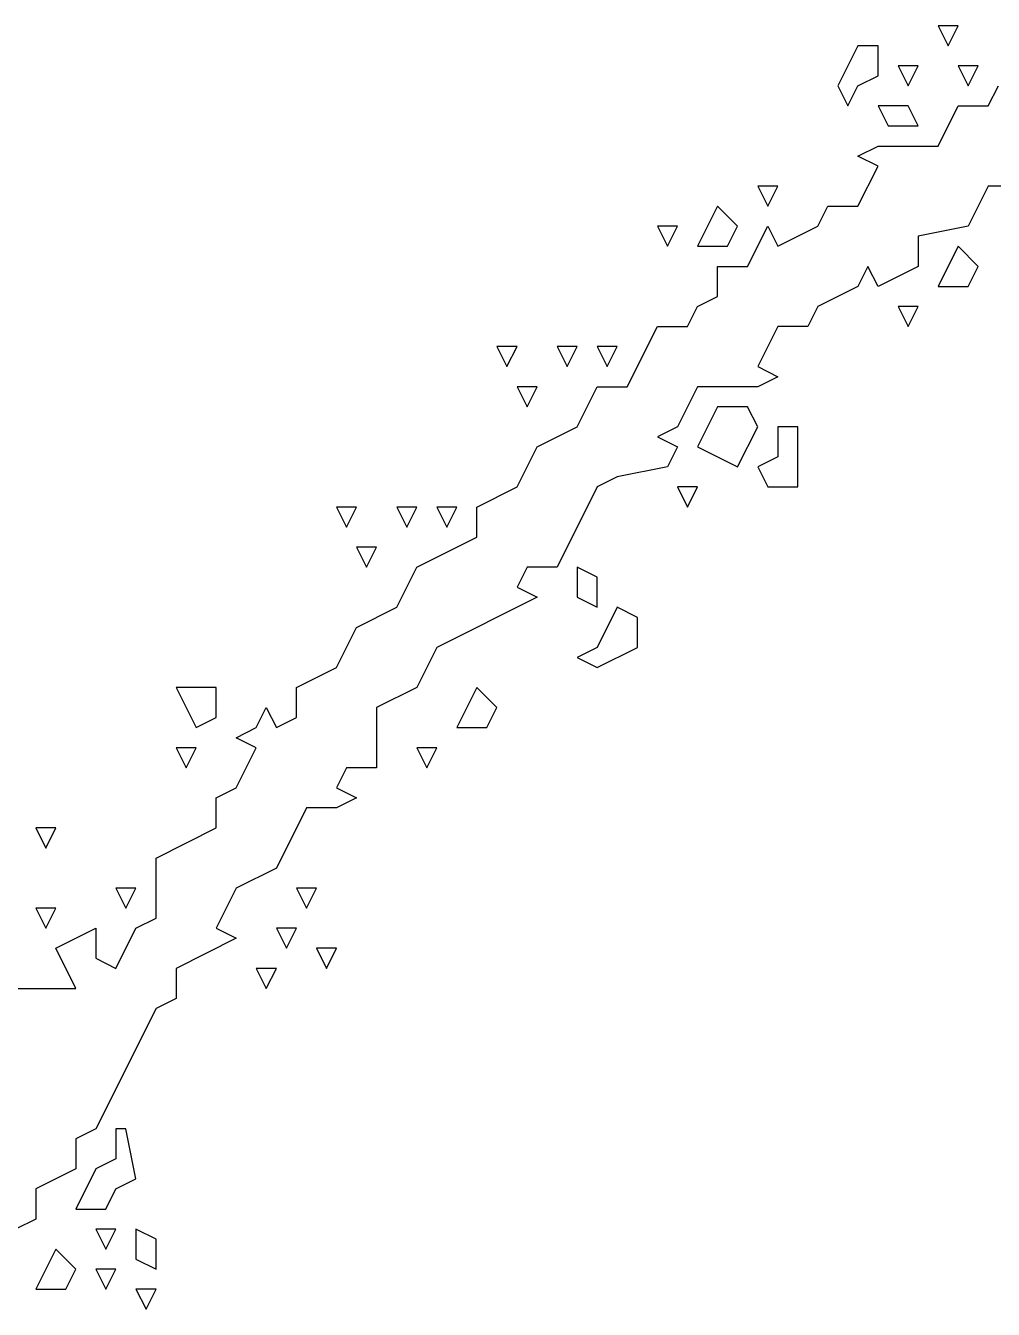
# Model space of a CAD drawing. Extents: x 2 to 124, y 0 to 170.
# Drawn here: x 97.07 to 104.84, y 114.62 to 124.92 of the extents above; entities that cross this region are included whole.
import ezdxf

# ---------------------------------------------------------------- set-up
doc = ezdxf.new("R2010")
doc.units = 0
doc.layers.add('Layer0', color=7, linetype='Continuous')

msp = doc.modelspace()

# ---------------------------------------------------------------- linework, layer by layer
at = {"layer": 'Layer0', "color": 5, "linetype": 'CONTINUOUS'}
for p, q in [((104.3987, 124.9242, 0.1), (104.4792, 124.7633, 0.1)), ((104.5597, 124.9242, 0.1), (104.3987, 124.9242, 0.1)), ((104.4792, 124.7633, 0.1), (104.5597, 124.9242, 0.1)), ((103.7547, 124.7633, 0.1), (103.5938, 124.4413, 0.1)), ((103.9157, 124.7633, 0.1), (103.7547, 124.7633, 0.1)), ((103.9157, 124.5218, 0.1), (103.9157, 124.7633, 0.1)), ((104.0767, 124.6023, 0.1), (104.1572, 124.4413, 0.1)), ((104.2377, 124.6023, 0.1), (104.0767, 124.6023, 0.1)), ((104.1572, 124.4413, 0.1), (104.2377, 124.6023, 0.1)), ((104.5597, 124.6023, 0.1), (104.6402, 124.4413, 0.1)), ((104.7206, 124.6023, 0.1), (104.5597, 124.6023, 0.1)), ((104.6402, 124.4413, 0.1), (104.7206, 124.6023, 0.1)), ((103.7547, 124.4413, 0.1), (103.9157, 124.5218, 0.1)), ((103.5938, 124.4413, 0.1), (103.6742, 124.2803, 0.1)), ((103.6742, 124.2803, 0.1), (103.7547, 124.4413, 0.1)), ((104.8011, 124.2803, 0.1), (104.8816, 124.4413, 0.1)), ((103.9157, 124.2803, 0.1), (103.9962, 124.1193, 0.1)), ((104.1572, 124.2803, 0.1), (103.9157, 124.2803, 0.1)), ((104.2377, 124.1193, 0.1), (104.1572, 124.2803, 0.1)), ((104.3987, 123.9583, 0.1), (104.5597, 124.2803, 0.1)), ((104.5597, 124.2803, 0.1), (104.8011, 124.2803, 0.1)), ((103.9962, 124.1193, 0.1), (104.2377, 124.1193, 0.1)), ((103.7547, 123.8778, 0.1), (103.9157, 123.9583, 0.1)), ((103.9157, 123.9583, 0.1), (104.3987, 123.9583, 0.1)), ((103.9157, 123.7973, 0.1), (103.7547, 123.8778, 0.1)), ((103.7547, 123.4754, 0.1), (103.9157, 123.7973, 0.1)), ((102.9498, 123.6364, 0.1), (103.0303, 123.4754, 0.1)), ((103.1108, 123.6364, 0.1), (102.9498, 123.6364, 0.1)), ((103.0303, 123.4754, 0.1), (103.1108, 123.6364, 0.1)), ((104.8011, 123.6364, 0.1), (104.6402, 123.3144, 0.1)), ((105.0426, 123.6364, 0.1), (104.8011, 123.6364, 0.1)), ((102.6278, 123.4754, 0.1), (102.4669, 123.1534, 0.1)), ((102.7888, 123.3144, 0.1), (102.6278, 123.4754, 0.1)), ((103.4328, 123.3144, 0.1), (103.5133, 123.4754, 0.1)), ((103.5133, 123.4754, 0.1), (103.7547, 123.4754, 0.1)), ((102.1449, 123.3144, 0.1), (102.2254, 123.1534, 0.1)), ((102.3059, 123.3144, 0.1), (102.1449, 123.3144, 0.1)), ((102.2254, 123.1534, 0.1), (102.3059, 123.3144, 0.1)), ((102.7083, 123.1534, 0.1), (102.7888, 123.3144, 0.1)), ((102.8693, 122.9924, 0.1), (103.0303, 123.3144, 0.1)), ((103.0303, 123.3144, 0.1), (103.1108, 123.1534, 0.1)), ((103.1108, 123.1534, 0.1), (103.4328, 123.3144, 0.1)), ((104.6402, 123.3144, 0.1), (104.2377, 123.2339, 0.1)), ((104.2377, 123.2339, 0.1), (104.2377, 122.9924, 0.1)), ((102.4669, 123.1534, 0.1), (102.7083, 123.1534, 0.1)), ((104.5597, 123.1534, 0.1), (104.3987, 122.8314, 0.1)), ((104.7206, 122.9924, 0.1), (104.5597, 123.1534, 0.1)), ((102.6278, 122.7509, 0.1), (102.6278, 122.9924, 0.1)), ((102.6278, 122.9924, 0.1), (102.8693, 122.9924, 0.1)), ((103.8352, 122.9924, 0.1), (103.7547, 122.8314, 0.1)), ((103.9157, 122.8314, 0.1), (103.8352, 122.9924, 0.1)), ((104.2377, 122.9924, 0.1), (103.9157, 122.8314, 0.1)), ((104.6402, 122.8314, 0.1), (104.7206, 122.9924, 0.1)), ((103.7547, 122.8314, 0.1), (103.4328, 122.6705, 0.1)), ((104.3987, 122.8314, 0.1), (104.6402, 122.8314, 0.1)), ((102.4669, 122.6705, 0.1), (102.6278, 122.7509, 0.1)), ((102.3864, 122.5095, 0.1), (102.4669, 122.6705, 0.1)), ((103.4328, 122.6705, 0.1), (103.3523, 122.5095, 0.1)), ((104.0767, 122.6705, 0.1), (104.1572, 122.5095, 0.1)), ((104.2377, 122.6705, 0.1), (104.0767, 122.6705, 0.1)), ((104.1572, 122.5095, 0.1), (104.2377, 122.6705, 0.1)), ((101.9034, 122.0265, 0.1), (102.1449, 122.5095, 0.1)), ((102.1449, 122.5095, 0.1), (102.3864, 122.5095, 0.1)), ((103.1108, 122.5095, 0.1), (102.9498, 122.1875, 0.1)), ((103.3523, 122.5095, 0.1), (103.1108, 122.5095, 0.1)), ((100.857, 122.3485, 0.1), (100.9375, 122.1875, 0.1)), ((101.018, 122.3485, 0.1), (100.857, 122.3485, 0.1)), ((100.9375, 122.1875, 0.1), (101.018, 122.3485, 0.1)), ((101.34, 122.3485, 0.1), (101.4205, 122.1875, 0.1)), ((101.5009, 122.3485, 0.1), (101.34, 122.3485, 0.1)), ((101.4205, 122.1875, 0.1), (101.5009, 122.3485, 0.1)), ((101.6619, 122.3485, 0.1), (101.7424, 122.1875, 0.1)), ((101.8229, 122.3485, 0.1), (101.6619, 122.3485, 0.1)), ((101.7424, 122.1875, 0.1), (101.8229, 122.3485, 0.1)), ((102.9498, 122.1875, 0.1), (103.1108, 122.107, 0.1)), ((103.1108, 122.107, 0.1), (102.9498, 122.0265, 0.1)), ((101.018, 122.0265, 0.1), (101.0985, 121.8655, 0.1)), ((101.179, 122.0265, 0.1), (101.018, 122.0265, 0.1)), ((101.0985, 121.8655, 0.1), (101.179, 122.0265, 0.1)), ((101.5009, 121.7045, 0.1), (101.6619, 122.0265, 0.1)), ((101.6619, 122.0265, 0.1), (101.9034, 122.0265, 0.1)), ((102.4669, 122.0265, 0.1), (102.3059, 121.7045, 0.1)), ((102.9498, 122.0265, 0.1), (102.4669, 122.0265, 0.1)), ((102.6278, 121.8655, 0.1), (102.4669, 121.5436, 0.1)), ((102.8693, 121.8655, 0.1), (102.6278, 121.8655, 0.1)), ((102.9498, 121.7045, 0.1), (102.8693, 121.8655, 0.1)), ((101.179, 121.5436, 0.1), (101.5009, 121.7045, 0.1)), ((102.3059, 121.7045, 0.1), (102.1449, 121.6241, 0.1)), ((102.7888, 121.3826, 0.1), (102.9498, 121.7045, 0.1)), ((103.1108, 121.7045, 0.1), (103.1108, 121.4631, 0.1)), ((103.2718, 121.7045, 0.1), (103.1108, 121.7045, 0.1)), ((103.2718, 121.2216, 0.1), (103.2718, 121.7045, 0.1)), ((102.1449, 121.6241, 0.1), (102.3059, 121.5436, 0.1)), ((101.018, 121.2216, 0.1), (101.179, 121.5436, 0.1)), ((102.3059, 121.5436, 0.1), (102.2254, 121.3826, 0.1)), ((102.4669, 121.5436, 0.1), (102.7888, 121.3826, 0.1)), ((102.2254, 121.3826, 0.1), (101.8229, 121.3021, 0.1)), ((103.1108, 121.4631, 0.1), (102.9498, 121.3826, 0.1)), ((102.9498, 121.3826, 0.1), (103.0303, 121.2216, 0.1)), ((101.8229, 121.3021, 0.1), (101.6619, 121.2216, 0.1)), ((100.696, 121.0606, 0.1), (101.018, 121.2216, 0.1)), ((101.6619, 121.2216, 0.1), (101.34, 120.5777, 0.1)), ((102.3059, 121.2216, 0.1), (102.3864, 121.0606, 0.1)), ((102.4669, 121.2216, 0.1), (102.3059, 121.2216, 0.1)), ((102.3864, 121.0606, 0.1), (102.4669, 121.2216, 0.1)), ((103.0303, 121.2216, 0.1), (103.2718, 121.2216, 0.1)), ((99.56913, 121.0606, 0.1), (99.64962, 120.8996, 0.1)), ((99.73011, 121.0606, 0.1), (99.56913, 121.0606, 0.1)), ((99.64962, 120.8996, 0.1), (99.73011, 121.0606, 0.1)), ((100.0521, 121.0606, 0.1), (100.1326, 120.8996, 0.1)), ((100.2131, 121.0606, 0.1), (100.0521, 121.0606, 0.1)), ((100.1326, 120.8996, 0.1), (100.2131, 121.0606, 0.1)), ((100.3741, 121.0606, 0.1), (100.4545, 120.8996, 0.1)), ((100.535, 121.0606, 0.1), (100.3741, 121.0606, 0.1)), ((100.4545, 120.8996, 0.1), (100.535, 121.0606, 0.1)), ((100.696, 120.8191, 0.1), (100.696, 121.0606, 0.1)), ((100.2131, 120.5777, 0.1), (100.696, 120.8191, 0.1)), ((99.73011, 120.7386, 0.1), (99.81061, 120.5777, 0.1)), ((99.8911, 120.7386, 0.1), (99.73011, 120.7386, 0.1)), ((99.81061, 120.5777, 0.1), (99.8911, 120.7386, 0.1)), ((100.0521, 120.2557, 0.1), (100.2131, 120.5777, 0.1)), ((101.0985, 120.5777, 0.1), (101.018, 120.4167, 0.1)), ((101.34, 120.5777, 0.1), (101.0985, 120.5777, 0.1)), ((101.5009, 120.5777, 0.1), (101.5009, 120.3362, 0.1)), ((101.6619, 120.4972, 0.1), (101.5009, 120.5777, 0.1)), ((101.6619, 120.2557, 0.1), (101.6619, 120.4972, 0.1)), ((101.018, 120.4167, 0.1), (101.179, 120.3362, 0.1)), ((99.73011, 120.0947, 0.1), (100.0521, 120.2557, 0.1)), ((101.179, 120.3362, 0.1), (100.3741, 119.9337, 0.1)), ((101.5009, 120.3362, 0.1), (101.6619, 120.2557, 0.1)), ((101.8229, 120.2557, 0.1), (101.6619, 119.9337, 0.1)), ((101.9839, 120.1752, 0.1), (101.8229, 120.2557, 0.1)), ((101.9839, 119.9337, 0.1), (101.9839, 120.1752, 0.1)), ((99.56913, 119.7727, 0.1), (99.73011, 120.0947, 0.1)), ((100.3741, 119.9337, 0.1), (100.2131, 119.6117, 0.1)), ((101.6619, 119.9337, 0.1), (101.5009, 119.8532, 0.1)), ((101.6619, 119.7727, 0.1), (101.9839, 119.9337, 0.1)), ((101.5009, 119.8532, 0.1), (101.6619, 119.7727, 0.1)), ((99.24716, 119.6117, 0.1), (99.56913, 119.7727, 0.1)), ((98.28125, 119.6117, 0.1), (98.44223, 119.2898, 0.1)), ((98.60322, 119.6117, 0.1), (98.28125, 119.6117, 0.1)), ((98.60322, 119.3703, 0.1), (98.60322, 119.6117, 0.1)), ((99.24716, 119.3703, 0.1), (99.24716, 119.6117, 0.1)), ((100.2131, 119.6117, 0.1), (99.8911, 119.4508, 0.1)), ((100.696, 119.6117, 0.1), (100.535, 119.2898, 0.1)), ((100.857, 119.4508, 0.1), (100.696, 119.6117, 0.1)), ((98.92519, 119.2898, 0.1), (99.00568, 119.4508, 0.1)), ((99.00568, 119.4508, 0.1), (99.08617, 119.2898, 0.1)), ((99.8911, 119.4508, 0.1), (99.8911, 118.9678, 0.1)), ((100.7765, 119.2898, 0.1), (100.857, 119.4508, 0.1)), ((98.44223, 119.2898, 0.1), (98.60322, 119.3703, 0.1)), ((99.08617, 119.2898, 0.1), (99.24716, 119.3703, 0.1)), ((98.7642, 119.2093, 0.1), (98.92519, 119.2898, 0.1)), ((98.92519, 119.1288, 0.1), (98.7642, 119.2093, 0.1)), ((100.535, 119.2898, 0.1), (100.7765, 119.2898, 0.1)), ((98.28125, 119.1288, 0.1), (98.36174, 118.9678, 0.1)), ((98.44223, 119.1288, 0.1), (98.28125, 119.1288, 0.1)), ((98.36174, 118.9678, 0.1), (98.44223, 119.1288, 0.1)), ((98.7642, 118.8068, 0.1), (98.92519, 119.1288, 0.1)), ((100.2131, 119.1288, 0.1), (100.2936, 118.9678, 0.1)), ((100.3741, 119.1288, 0.1), (100.2131, 119.1288, 0.1)), ((100.2936, 118.9678, 0.1), (100.3741, 119.1288, 0.1)), ((99.64962, 118.9678, 0.1), (99.56913, 118.8068, 0.1)), ((99.8911, 118.9678, 0.1), (99.64962, 118.9678, 0.1)), ((98.60322, 118.7263, 0.1), (98.7642, 118.8068, 0.1)), ((99.56913, 118.8068, 0.1), (99.73011, 118.7263, 0.1)), ((98.60322, 118.4848, 0.1), (98.60322, 118.7263, 0.1)), ((99.73011, 118.7263, 0.1), (99.56913, 118.6458, 0.1)), ((99.32765, 118.6458, 0.1), (99.08617, 118.1629, 0.1)), ((99.56913, 118.6458, 0.1), (99.32765, 118.6458, 0.1)), ((97.15436, 118.4848, 0.1), (97.23485, 118.3239, 0.1)), ((97.31534, 118.4848, 0.1), (97.15436, 118.4848, 0.1)), ((97.23485, 118.3239, 0.1), (97.31534, 118.4848, 0.1)), ((98.12027, 118.2434, 0.1), (98.60322, 118.4848, 0.1)), ((98.12027, 117.7604, 0.1), (98.12027, 118.2434, 0.1)), ((99.08617, 118.1629, 0.1), (98.7642, 118.0019, 0.1)), ((97.7983, 118.0019, 0.1), (97.87879, 117.8409, 0.1)), ((97.95928, 118.0019, 0.1), (97.7983, 118.0019, 0.1)), ((97.87879, 117.8409, 0.1), (97.95928, 118.0019, 0.1)), ((98.7642, 118.0019, 0.1), (98.60322, 117.6799, 0.1)), ((99.24716, 118.0019, 0.1), (99.32765, 117.8409, 0.1)), ((99.40814, 118.0019, 0.1), (99.24716, 118.0019, 0.1)), ((99.32765, 117.8409, 0.1), (99.40814, 118.0019, 0.1)), ((97.15436, 117.8409, 0.1), (97.23485, 117.6799, 0.1)), ((97.31534, 117.8409, 0.1), (97.15436, 117.8409, 0.1)), ((97.23485, 117.6799, 0.1), (97.31534, 117.8409, 0.1)), ((97.31534, 117.5189, 0.1), (97.63731, 117.6799, 0.1)), ((97.63731, 117.6799, 0.1), (97.63731, 117.4384, 0.1)), ((97.7983, 117.358, 0.1), (97.95928, 117.6799, 0.1)), ((97.95928, 117.6799, 0.1), (98.12027, 117.7604, 0.1)), ((98.60322, 117.6799, 0.1), (98.7642, 117.5994, 0.1)), ((99.08617, 117.6799, 0.1), (99.16667, 117.5189, 0.1)), ((99.24716, 117.6799, 0.1), (99.08617, 117.6799, 0.1)), ((99.16667, 117.5189, 0.1), (99.24716, 117.6799, 0.1)), ((98.7642, 117.5994, 0.1), (98.28125, 117.358, 0.1)), ((97.47633, 117.197, 0.1), (97.31534, 117.5189, 0.1)), ((99.40814, 117.5189, 0.1), (99.48864, 117.358, 0.1)), ((99.56913, 117.5189, 0.1), (99.40814, 117.5189, 0.1)), ((99.48864, 117.358, 0.1), (99.56913, 117.5189, 0.1)), ((97.63731, 117.4384, 0.1), (97.7983, 117.358, 0.1)), ((98.28125, 117.358, 0.1), (98.28125, 117.1165, 0.1)), ((98.92519, 117.358, 0.1), (99.00568, 117.197, 0.1)), ((99.08617, 117.358, 0.1), (98.92519, 117.358, 0.1)), ((99.00568, 117.197, 0.1), (99.08617, 117.358, 0.1)), ((96.99337, 117.197, 0.1), (97.47633, 117.197, 0.1)), ((98.28125, 117.1165, 0.1), (98.12027, 117.036, 0.1)), ((98.12027, 117.036, 0.1), (97.63731, 116.0701, 0.1)), ((97.63731, 116.0701, 0.1), (97.47633, 115.9896, 0.1)), ((97.7983, 116.0701, 0.1), (97.7983, 115.8286, 0.1)), ((97.87879, 116.0701, 0.1), (97.7983, 116.0701, 0.1)), ((97.95928, 115.6676, 0.1), (97.87879, 116.0701, 0.1)), ((97.47633, 115.9896, 0.1), (97.47633, 115.7481, 0.1)), ((97.7983, 115.8286, 0.1), (97.63731, 115.7481, 0.1)), ((97.47633, 115.7481, 0.1), (97.15436, 115.5871, 0.1)), ((97.63731, 115.7481, 0.1), (97.47633, 115.4261, 0.1)), ((97.7983, 115.5871, 0.1), (97.95928, 115.6676, 0.1)), ((97.15436, 115.5871, 0.1), (97.15436, 115.3456, 0.1)), ((97.7178, 115.4261, 0.1), (97.7983, 115.5871, 0.1)), ((97.47633, 115.4261, 0.1), (97.7178, 115.4261, 0.1)), ((97.15436, 115.3456, 0.1), (96.99337, 115.2652, 0.1)), ((97.63731, 115.2652, 0.1), (97.7178, 115.1042, 0.1)), ((97.7983, 115.2652, 0.1), (97.63731, 115.2652, 0.1)), ((97.7178, 115.1042, 0.1), (97.7983, 115.2652, 0.1)), ((97.95928, 115.2652, 0.1), (97.95928, 115.0237, 0.1)), ((98.12027, 115.1847, 0.1), (97.95928, 115.2652, 0.1)), ((97.31534, 115.1042, 0.1), (97.15436, 114.7822, 0.1)), ((97.47633, 114.9432, 0.1), (97.31534, 115.1042, 0.1)), ((98.12027, 114.9432, 0.1), (98.12027, 115.1847, 0.1)), ((97.95928, 115.0237, 0.1), (98.12027, 114.9432, 0.1)), ((97.39583, 114.7822, 0.1), (97.47633, 114.9432, 0.1)), ((97.63731, 114.9432, 0.1), (97.7178, 114.7822, 0.1)), ((97.7983, 114.9432, 0.1), (97.63731, 114.9432, 0.1)), ((97.7178, 114.7822, 0.1), (97.7983, 114.9432, 0.1)), ((97.15436, 114.7822, 0.1), (97.39583, 114.7822, 0.1)), ((97.95928, 114.7822, 0.1), (98.03977, 114.6212, 0.1)), ((98.12027, 114.7822, 0.1), (97.95928, 114.7822, 0.1)), ((98.03977, 114.6212, 0.1), (98.12027, 114.7822, 0.1))]:
    msp.add_line(p, q, dxfattribs=at)

doc.saveas('drawing.dxf')
